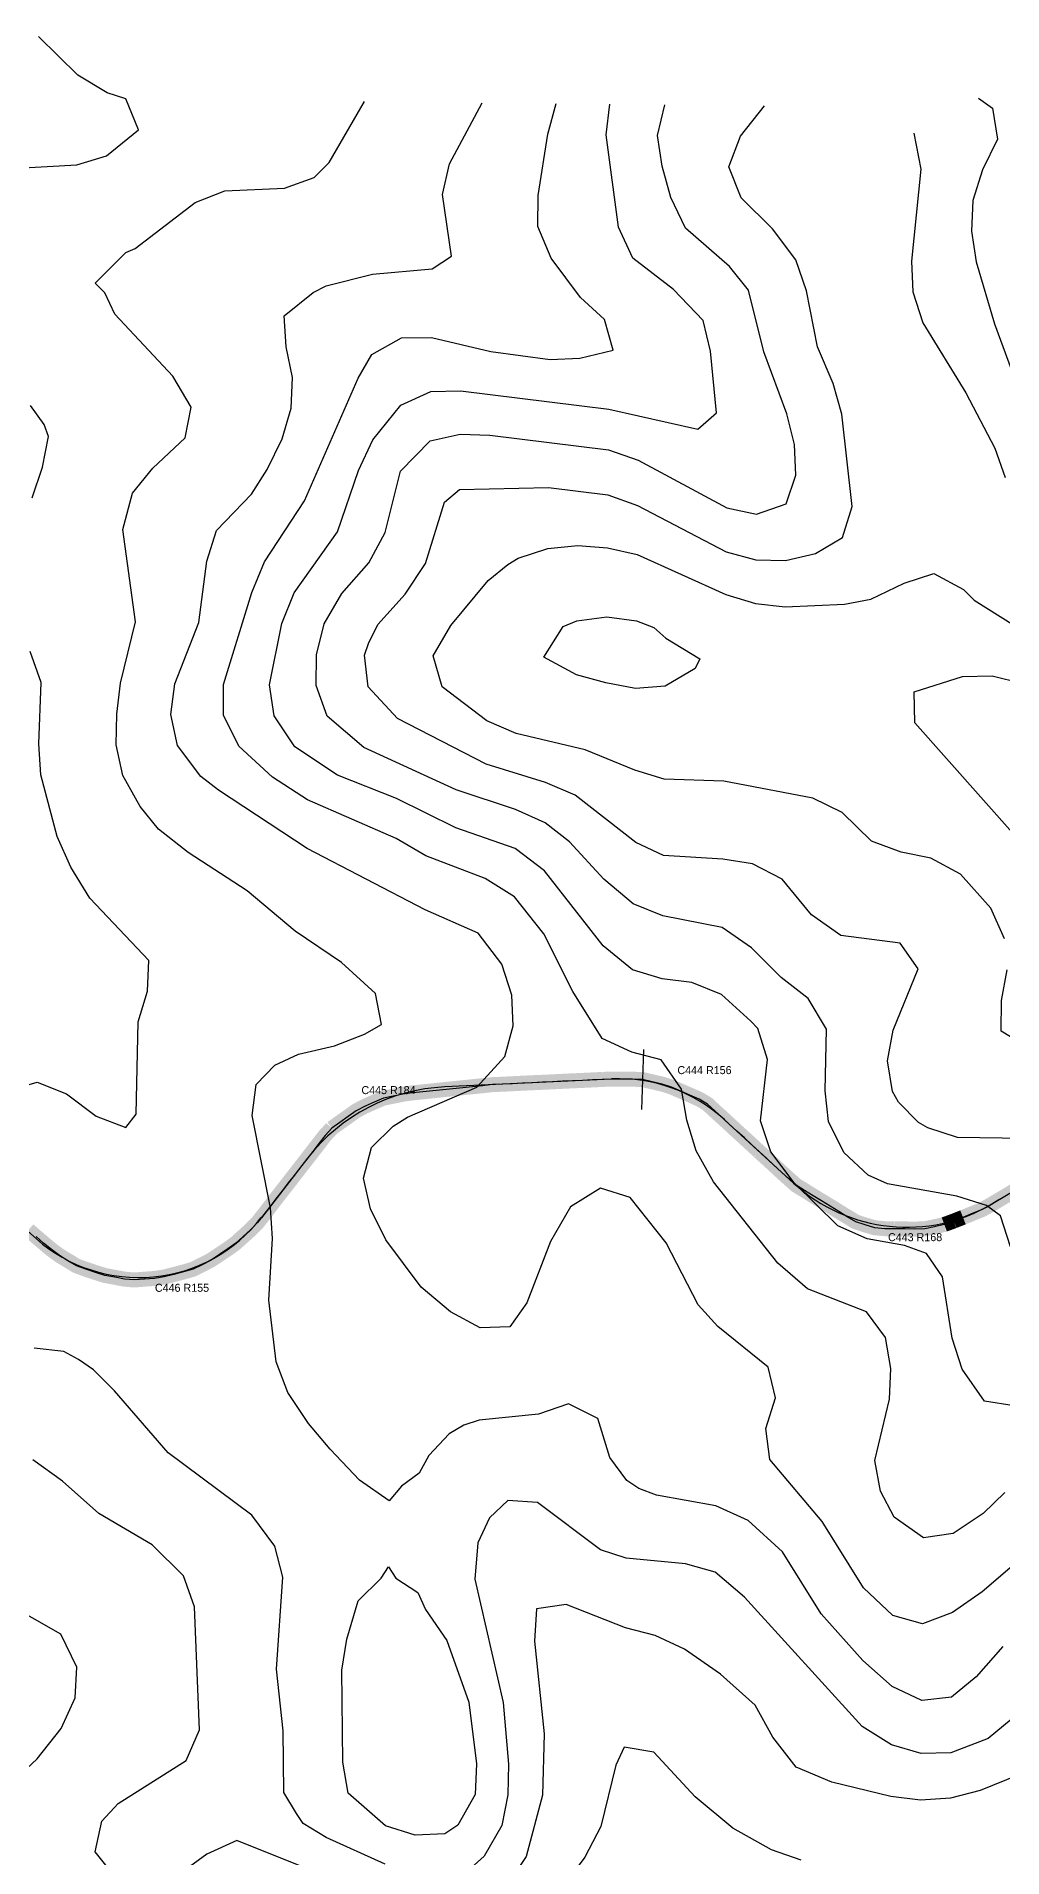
# Model space of a CAD drawing. Header units: metres. Extents: x 697254 to 930473, y 8023396 to 8227001.
# Drawn here: x 736632 to 737598, y 8195621 to 8197441 of the extents above; entities that cross this region are included whole.
import ezdxf

# ---------------------------------------------------------------- set-up
doc = ezdxf.new("R2010")
doc.units = ezdxf.units.M
for name, color, linetype in [('ALIGNMENT_FITTED', 4, 'Continuous'), ('CENTRELINE', 7, 'Continuous'), ('CHAINAGE', 7, 'Continuous'), ('CONTOUR_10M', 33, 'Continuous'), ('CONTOUR_INDEX_50M', 34, 'Continuous'), ('CURVE_LABELS', 4, 'Continuous'), ('GRADE_0-4', 3, 'Continuous'), ('GRADE_4-6', 2, 'Continuous'), ('GRADE_6-8', 30, 'Continuous')]:
    doc.layers.add(name, color=color, linetype=linetype)

msp = doc.modelspace()

# ---------------------------------------------------------------- linework, layer by layer
at = {"layer": 'ALIGNMENT_FITTED'}
for p, q in [((736632.2, 8196239.4), (736366.7, 8196473.5)), ((737834.9, 8196421), (737587.6, 8196274.5)), ((737207, 8196399.2), (737040.2, 8196391.3)), ((737388.9, 8196295.2), (737320.1, 8196358.2)), ((736903.2, 8196320.2), (736857, 8196260.6))]:
    msp.add_line(p, q, dxfattribs=at)
for centre, radius, start, end in [((737048.9, 8196207.1), 184.4, 92.7038, 142.1735), ((737214.4, 8196242.9), 156.5, 47.4784, 92.7038), ((737502.2, 8196418.7), 167.6, -132.5216, -59.3572), ((736734.6, 8196355.6), 154.9, -131.395, -37.8265)]:
    msp.add_arc(centre, radius, start, end, dxfattribs=at)
at = {"layer": 'CENTRELINE'}
msp.add_polyline3d([(737602.7, 8196283.4, 1150.7), (737594.1, 8196278.3, 1149.6), (737585.5, 8196273.2, 1148.1), (737576.7, 8196268.4, 1146.7), (737567.5, 8196264.7, 1145.7), (737558.2, 8196260.9, 1145), (737548.9, 8196257.2, 1144.2), (737539.5, 8196253.8, 1143.6), (737529.8, 8196251.5, 1143), (737520, 8196249.4, 1142.5), (737510, 8196249.2, 1142.6), (737500, 8196249.3, 1142.9), (737490, 8196249.5, 1143), (737480, 8196249.6, 1142.8), (737470.1, 8196250.5, 1142.7), (737460.5, 8196253.3, 1142.9), (737451, 8196256.4, 1142.6), (737442.5, 8196261.6, 1142.5), (737434, 8196266.8, 1142.3), (737425.5, 8196272.1, 1141.8), (737416.9, 8196277.3, 1141.3), (737408.4, 8196282.5, 1140.8), (737399.9, 8196287.8, 1140.3), (737391.4, 8196293, 1139.8), (737383.9, 8196299.7, 1139.6), (737376.5, 8196306.4, 1139.5), (737369.2, 8196313.2, 1139.4), (737361.8, 8196320, 1139.3), (737354.4, 8196326.7, 1138.9), (737347.1, 8196333.5, 1138.3), (737339.7, 8196340.3, 1137.8), (737332.3, 8196347, 1137.2), (737325, 8196353.8, 1136.5), (737317.6, 8196360.6, 1135.6), (737310.2, 8196367.3, 1134.6), (737302.9, 8196374.1, 1133.6), (737294.4, 8196379.2, 1132.5), (737285.3, 8196383.2, 1131.3), (737276.1, 8196387.2, 1129.8), (737266.9, 8196391.2, 1128.6), (737257.4, 8196394.2, 1127.5), (737247.7, 8196396.4, 1127), (737237.9, 8196398.7, 1126.6), (737227.9, 8196399, 1126.1), (737217.9, 8196399.2, 1126.5), (737207.9, 8196399.2, 1126.9), (737197.9, 8196398.8, 1127.3), (737188, 8196398.3, 1127.2), (737178, 8196397.8, 1127.2), (737168, 8196397.4, 1127.2), (737158, 8196396.9, 1126.3), (737148, 8196396.4, 1125.3), (737138, 8196395.9, 1124.3), (737128, 8196395.5, 1123.3), (737118, 8196395, 1122.4), (737108, 8196394.5, 1121.4), (737098, 8196394, 1120.6), (737088, 8196393.6, 1119.7), (737078.1, 8196392.5, 1118.8), (737068.1, 8196391.5, 1118.4), (737058.2, 8196390.5, 1118), (737048.2, 8196389.5, 1117.7), (737038.3, 8196388.5, 1117.8), (737028.3, 8196387.4, 1117.8), (737018.4, 8196386.4, 1117.9), (737008.4, 8196385.4, 1117.6), (736998.5, 8196384, 1117.3), (736988.7, 8196382, 1117.1), (736978.9, 8196380.1, 1116.9), (736969.7, 8196376.1, 1117), (736960.6, 8196372.1, 1117), (736951.8, 8196367.4, 1116.7), (736943.7, 8196361.6, 1116.2), (736935.5, 8196355.8, 1115.7), (736927.4, 8196350, 1115.4), (736920.6, 8196342.7, 1115.4), (736914.5, 8196334.8, 1115.2), (736908.4, 8196326.9, 1114.6), (736902.3, 8196319, 1113.9), (736896.1, 8196311.1, 1113.4), (736890, 8196303.2, 1112.8), (736883.9, 8196295.3, 1111.8), (736877.7, 8196287.4, 1110.9), (736871.6, 8196279.5, 1110), (736865.5, 8196271.5, 1109.4), (736859.4, 8196263.6, 1108.9), (736853.2, 8196255.7, 1108.3), (736846.2, 8196248.6, 1107.5), (736838.8, 8196241.9, 1106.6), (736831.4, 8196235.2, 1106.3), (736823.4, 8196229.3, 1106.1), (736815, 8196223.7, 1105.8), (736806.7, 8196218.2, 1105.5), (736797.8, 8196213.6, 1105.2), (736788.9, 8196209.1, 1104.7), (736779.3, 8196206.3, 1104.1), (736769.6, 8196203.8, 1104.1), (736760, 8196201.3, 1104.2), (736750.1, 8196199.8, 1104.2), (736740.1, 8196199.1, 1104.3), (736730.1, 8196198.3, 1104.3), (736720.3, 8196199.1, 1104.4), (736710.4, 8196201, 1104.6), (736700.6, 8196202.8, 1104.9), (736691.1, 8196205.8, 1105.3), (736681.6, 8196209, 1105.6), (736672.2, 8196212.4, 1106), (736663.7, 8196217.6, 1106.3), (736655.1, 8196222.8, 1106.7), (736647.1, 8196228.7, 1107.1), (736639.4, 8196235.2, 1107.5), (736631.8, 8196241.7, 1107.9)], dxfattribs=at)
at = {"layer": 'CHAINAGE'}
msp.add_line((737239, 8196428.6), (737236.9, 8196368.7), dxfattribs=at)
at = {"layer": 'CONTOUR_10M'}
for points, elevation in [([(737598, 8195832), (737571.3, 8195801.5), (737546.7, 8195781.3), (737517, 8195778), (737487.4, 8195792), (737458, 8195818), (737416.4, 8195864.7), (737377.9, 8195926.6), (737343.5, 8195957.7), (737311.2, 8195972.5), (737251.9, 8195983.1), (737234.2, 8195989.7), (737222.4, 8195997.8), (737205.3, 8196020.8), (737193.4, 8196059.7), (737163.8, 8196074.4), (737134, 8196064.3), (737074.6, 8196058.2), (737059.2, 8196053.1), (737044.7, 8196044.6), (737024.3, 8196022.7), (737014.6, 8196005.3), (736996.9, 8195992.3), (736984.6, 8195977.6), (736955.1, 8195998.3), (736925.8, 8196029.3), (736904.1, 8196054.8), (736883.5, 8196085.8), (736871.9, 8196116.6), (736864.4, 8196178.2), (736868.2, 8196239.7), (736866.2, 8196270.4), (736847.7, 8196362.9), (736851.9, 8196393.6), (736870.5, 8196413), (736894.1, 8196423.9), (736930.2, 8196432.5), (736960, 8196443.9), (736976.9, 8196453.7), (736971.2, 8196484.6), (736937.2, 8196515.7), (736890.7, 8196546.9), (736842.7, 8196587.3), (736783.8, 8196625.5), (736754.3, 8196649), (736735.7, 8196671.6), (736718.6, 8196702.5), (736712, 8196733.4), (736712.4, 8196764.1), (736716.2, 8196794.8), (736731.1, 8196856.2), (736718.5, 8196948.6), (736728.3, 8196985), (736748.6, 8197009.7), (736780.9, 8197040.1), (736786.7, 8197070.8), (736768.4, 8197101.8), (736710.6, 8197163.9), (736700.7, 8197185.1), (736690.8, 8197194.9), (736721.6, 8197225.3), (736730.9, 8197229.4), (736790.8, 8197275.5), (736820.6, 8197287.2), (736880.1, 8197289.9), (736909.9, 8197300.3), (736924.7, 8197315.3), (736960.1, 8197376.4)], 1110), ([(737607.5, 8195912.2), (737577.5, 8195886.7), (737547.6, 8195866), (737517.8, 8195854.4), (737488.2, 8195862.8), (737458.8, 8195890.7), (737417.6, 8195956.9), (737365.2, 8196019), (737361.1, 8196049.8), (737370.8, 8196080.5), (737363.6, 8196111.3), (737313.2, 8196151.7), (737293.7, 8196173.5), (737261.7, 8196235.4), (737225.5, 8196280.6), (737195.9, 8196290.2), (737166, 8196271.3), (737145.8, 8196236.7), (737122.3, 8196175.4), (737105.3, 8196151.5), (737075.6, 8196150.4), (737046, 8196166.3), (737016.6, 8196191.2), (736981.5, 8196238.4), (736966.1, 8196269.4), (736959.2, 8196300.2), (736967.1, 8196330.8), (736988.7, 8196352.1), (737003.2, 8196361.2), (737072.2, 8196391.2), (737100.3, 8196421.6), (737108.7, 8196452.3), (737107.3, 8196483.1), (737097.4, 8196513.9), (737073.5, 8196544.9), (737020.7, 8196568.5), (736902.6, 8196629.7), (736814.1, 8196687.8), (736796.5, 8196701.7), (736773.1, 8196732.7), (736766.4, 8196763.5), (736770.4, 8196794.2), (736794.6, 8196855.5), (736802.4, 8196916.9), (736812.1, 8196947.5), (736847.1, 8196983.8), (736862.7, 8197008.5), (736877.8, 8197039.1), (736886.9, 8197069.7), (736888.2, 8197100.5), (736881.9, 8197131.3), (736879.8, 8197162.1), (736908.6, 8197185.5), (736921.6, 8197192.3), (736968.2, 8197203.7), (737027.7, 8197209.2), (737047.1, 8197221.7), (737038.1, 8197283.3), (737045, 8197314), (737077.6, 8197375.2)], 1120), ([(737600, 8195985.7), (737578.4, 8195964.7), (737548.5, 8195945), (737518.7, 8195940.5), (737489.3, 8195961.3), (737475.8, 8195987.1), (737470.2, 8196017.9), (737484.8, 8196079.2), (737486, 8196109.9), (737480.7, 8196140.8), (737461.8, 8196166.3), (737402.7, 8196189.6), (737373.2, 8196215.1), (737308.9, 8196296.4), (737291.7, 8196327.3), (737282.1, 8196358.2), (737276.8, 8196389), (737256.7, 8196418.3), (737227.1, 8196426.1), (737197.5, 8196439.7), (737168.3, 8196486.6), (737139.3, 8196544.2), (737110, 8196581.3), (737080.5, 8196599.6), (737021.3, 8196622.4), (736991.8, 8196639.8), (736903.1, 8196678.4), (736868.2, 8196700.9), (736834.6, 8196732), (736819, 8196763), (736819.1, 8196793.7), (736847.4, 8196885.7), (736860.1, 8196916.3), (736900, 8196977.3), (736953.6, 8197099.7), (736967.4, 8197123.5), (736997.2, 8197140.1), (737026.9, 8197140.5), (737086.2, 8197126.5), (737145.5, 8197118.5), (737175.2, 8197119.7), (737208.7, 8197127.7), (737199.9, 8197158.6), (737175.9, 8197180.6), (737146.6, 8197219.9), (737133.2, 8197251.5), (737133.6, 8197282.3), (737143.3, 8197343.7), (737151.5, 8197374.4)], 1130), ([(737609.3, 8196072.6), (737579.6, 8196077), (737557.3, 8196109.2), (737547.5, 8196140), (737537.8, 8196201.6), (737521.8, 8196224.7), (737499.8, 8196232.8), (737462.6, 8196239.3), (737433, 8196252.4), (737389.4, 8196295.5), (737366.2, 8196326.5), (737355.7, 8196357.4), (737362.7, 8196418.8), (737353.2, 8196449.6), (737346.2, 8196457.2), (737316.8, 8196483.7), (737287.2, 8196495.6), (737257.6, 8196499.3), (737228, 8196508.4), (737198.5, 8196532.4), (737139.9, 8196607.4), (737110.5, 8196629.7), (737051.3, 8196650.4), (736992.2, 8196679.7), (736933.1, 8196702.9), (736890.6, 8196731.4), (736869.8, 8196762.4), (736865.2, 8196793.2), (736877.4, 8196854.6), (736889.9, 8196885.2), (736933, 8196946.2), (736954.1, 8197007.5), (736968.3, 8197038.1), (736996.5, 8197072.7), (737026.4, 8197086.5), (737056.1, 8197087.2), (737204.4, 8197068.8), (737293.2, 8197048.7), (737311.8, 8197065.1), (737305.9, 8197126.7), (737298.5, 8197157.5), (737268.9, 8197188.6), (737228.2, 8197219.8), (737214, 8197250.7), (737201.7, 8197343.1), (737205.3, 8197373.8)], 1140), ([(737641.9, 8196339.4), (737552.8, 8196340.8), (737523.2, 8196350.4), (737513.7, 8196355.6), (737493.8, 8196376.2), (737487.8, 8196386.7), (737482.9, 8196417.5), (737488.4, 8196448.2), (737513.4, 8196509.4), (737495.5, 8196534.9), (737436.2, 8196542.7), (737406.7, 8196563.3), (737377.4, 8196599.1), (737347.9, 8196614.2), (737318.3, 8196619.1), (737258.9, 8196622.8), (737231.4, 8196635.5), (737170.5, 8196683), (737140.9, 8196695.6), (737081.7, 8196713.8), (736993.1, 8196759.7), (736963.8, 8196791.1), (736960, 8196822.9), (736964.2, 8196834.5), (736973.3, 8196853.5), (737000.8, 8196884), (737020.9, 8196914.5), (737040.1, 8196975.8), (737055, 8196988.5), (737144.1, 8196990.6), (737203.4, 8196983.1), (737233, 8196972.5), (737321.6, 8196926.3), (737351.2, 8196918.2), (737380.9, 8196917.6), (737410.7, 8196924.7), (737437.8, 8196940.7), (737447.3, 8196971.4), (737437.2, 8197063.7), (737428.3, 8197094.6), (737412.9, 8197131), (737401.7, 8197187.1), (737391.3, 8197218), (737367.7, 8197249), (737336.4, 8197280.1), (737324.3, 8197311), (737336, 8197341.6), (737359.7, 8197372.1)], 1160), ([(737509.2, 8197344.7), (737516, 8197308.9), (737506.6, 8197216.7), (737508.1, 8197186), (737518.2, 8197155.1), (737560.9, 8197085.2), (737590, 8197029.9), (737600.5, 8197000.5)], 1160), ([(737103.4, 8196913.6), (737113.6, 8196919.9), (737143.4, 8196929.4), (737173.2, 8196932.4), (737202.8, 8196930.3), (737232.5, 8196923.4), (737321.1, 8196883.5), (737350.7, 8196874.5), (737380.4, 8196871.2), (737439.8, 8196873.9), (737466, 8196878.9), (737499.4, 8196895), (737529.2, 8196904.6), (737558.8, 8196888.7), (737569.4, 8196877.8), (737647.2, 8196829)], 1170), ([(737599.8, 8196539.2), (737586.1, 8196570.1), (737555.7, 8196604.1), (737526.1, 8196620.1), (737496.5, 8196626), (737466.9, 8196637), (737437.5, 8196665.5), (737408, 8196679.9), (737319.1, 8196696.9), (737259.7, 8196699.1), (737230.1, 8196708), (737180.7, 8196728.3), (737111.7, 8196744.7), (737082.2, 8196757.2), (737037.8, 8196791.3), (737028.6, 8196822.2), (737046.3, 8196852.7), (737083.7, 8196897.5), (737103.4, 8196913.6)], 1170), ([(737158.6, 8196851.5), (737172.4, 8196857.2), (737202.1, 8196861.4), (737231.8, 8196857.3), (737249.3, 8196850.5), (737261.3, 8196839.8), (737295.1, 8196819.3), (737290.6, 8196809.7), (737260.7, 8196791.8), (737231, 8196789.7), (737201.4, 8196795.1), (737171.8, 8196803.3), (737139.3, 8196821), (737158.6, 8196851.5)], 1180), ([(737509.5, 8196786.2), (737557.8, 8196801.5), (737587.5, 8196802.3), (737617.1, 8196795), (737646.7, 8196778), (737705.6, 8196734.1), (737764.6, 8196700.8), (737790.6, 8196690.9), (737841.7, 8196659.6), (737818.2, 8196629.1), (737793.4, 8196620.4), (737733.7, 8196590.4), (737703.9, 8196582.5), (737674.2, 8196584.3), (737644.8, 8196603.7), (737510.2, 8196755.4), (737509.5, 8196786.2)], 1180), ([(737613.2, 8196436.7), (737596.5, 8196447), (737596.6, 8196477.7), (737602.3, 8196508.4)], 1170), ([(736713.2, 8195598.6), (736690.9, 8195626.6), (736697.7, 8195657.3), (736714, 8195675), (736781.8, 8195717.9), (736795.3, 8195748.5), (736790.1, 8195871.5), (736779.2, 8195902.4), (736748, 8195933.5), (736694.4, 8195964.8), (736658.2, 8195997.2), (736628.7, 8196018.5)], 1090), ([(736976.6, 8195900.2), (736983.9, 8195911.7), (736991.5, 8195900.1), (737013.3, 8195886), (737021.1, 8195869), (737042.5, 8195837.9), (737064.5, 8195776.3), (737072.1, 8195714.7), (737070.7, 8195684), (737053.2, 8195653.4), (737040.4, 8195644.5), (737010.7, 8195643.4), (736981.1, 8195652.6), (736943.8, 8195685.3), (736938.3, 8195716.2), (736937.5, 8195808.4), (736942.3, 8195839.1), (736953.8, 8195877.5), (736976.6, 8195900.2)], 1110), ([(736600.2, 8195689.1), (736632.8, 8195719.5), (736657, 8195750), (736671, 8195780.6), (736672.6, 8195811.3), (736656.5, 8195844.1), (736567.9, 8195894.5)], 1080), ([(737664.9, 8195724.2), (737575.4, 8195687.8), (737545.6, 8195680.4), (737515.9, 8195678.3), (737486.2, 8195682), (737427, 8195696.2), (737391.6, 8195711.2), (737368.1, 8195741.4), (737350.5, 8195773.2), (737315.8, 8195804.3), (737280, 8195829.4), (737250.4, 8195842.9), (737220.8, 8195850.7), (737161.7, 8195874), (737131.9, 8195869.4), (737129.9, 8195837.1), (737139.6, 8195744.7), (737137.8, 8195683.2), (737121.5, 8195621.9), (737099.1, 8195587.5)], 1090), ([(737396.4, 8195618.3), (737366.9, 8195628.6), (737328.3, 8195650.4), (737290.4, 8195681.6), (737249.1, 8195726.4), (737219.5, 8195731.3), (737211.3, 8195713.2), (737196.4, 8195651.8), (737180.2, 8195621.3), (737128.5, 8195551.9)], 1080), ([(736980.3, 8195578.8), (736832.4, 8195638), (736802.6, 8195624.4), (736772.7, 8195602.8)], 1090)]:
    msp.add_lwpolyline(points, dxfattribs=dict(at, elevation=elevation))
at = {"layer": 'CONTOUR_INDEX_50M'}
for points, elevation in [([(736523.9, 8197304.9), (736672.4, 8197313), (736702.2, 8197322.1), (736734.1, 8197348.1), (736721.4, 8197379), (736702.9, 8197385.1), (736673.4, 8197402.8), (736634.3, 8197441.5)], 1100), ([(737605.8, 8196231.6), (737595.8, 8196262.5), (737581.8, 8196272.9), (737552.2, 8196282), (737482.7, 8196294.5), (737463.3, 8196303.1), (737439.1, 8196325.7), (737423.8, 8196356.6), (737420.4, 8196387.4), (737421.7, 8196448.9), (737403.6, 8196479.8), (737376.4, 8196500.7), (737347, 8196530.3), (737317.5, 8196550.7), (737258.2, 8196562.3), (737228.7, 8196574.5), (737199.2, 8196598.9), (737165.1, 8196636.2), (737140.5, 8196655.2), (737110.9, 8196668.5), (737051.7, 8196688.3), (736959.5, 8196730.7), (736922.7, 8196761.8), (736911.9, 8196792.7), (736912.2, 8196823.4), (736919.8, 8196854.1), (736937.5, 8196884.7), (736964.3, 8196915.1), (736980.7, 8196945.7), (736996.2, 8197007), (737025.8, 8197037.1), (737055.6, 8197044), (737085.3, 8197042.9), (737203.9, 8197028.2), (737233.5, 8197017.9), (737322.1, 8196970.3), (737351.7, 8196964), (737381.5, 8196974.3), (737391.1, 8197002.7), (737389.8, 8197033.5), (737382, 8197064.3), (737359, 8197126.1), (737343.9, 8197187.8), (737324.7, 8197211.4), (737281, 8197249.9), (737266.1, 8197280.3), (737257.4, 8197311.7), (737253, 8197342.5), (737260.1, 8197373.2)], 1150), ([(737573.8, 8197379.8), (737587.7, 8197369.6), (737592.7, 8197338.8), (737577.8, 8197308.2), (737567.9, 8197277.6), (737566.8, 8197246.8), (737571.5, 8197216), (737589.8, 8197154.3), (737635, 8197030.8)], 1150), ([(736627.9, 8196980.3), (736638.4, 8197010.9), (736644.3, 8197041.6), (736639.9, 8197053.6), (736626.1, 8197072.6)], 1100), ([(736573.2, 8196378.6), (736632.8, 8196396), (736662.4, 8196384.3), (736691.8, 8196362), (736721.4, 8196350.8), (736732, 8196364.2), (736733.7, 8196456.4), (736743.3, 8196487), (736744.5, 8196517.8), (736685.6, 8196579.9), (736666.7, 8196610.9), (736653, 8196641.8), (736636.5, 8196703.4), (736634.6, 8196734.2), (736637, 8196795.7), (736626, 8196826.6)], 1100), ([(736980.7, 8195614.3), (736921.6, 8195641), (736898.6, 8195655.1), (736892.1, 8195664.8), (736879.5, 8195686), (736878.9, 8195747.6), (736872.1, 8195809.1), (736878.5, 8195901.3), (736870.6, 8195932.1), (736847.6, 8195963.1), (736763.9, 8196025.6), (736710.1, 8196087.6), (736689.1, 8196108.5), (736674.1, 8196118.8), (736659.6, 8196126.9), (736629.9, 8196130.2)], 1100), ([(737665.8, 8195808), (737583.3, 8195739.9), (737546.1, 8195725.6), (737516.4, 8195724.8), (737486.8, 8195733.7), (737457.3, 8195751.9), (737339.9, 8195881.3), (737310.5, 8195906.1), (737280.9, 8195914.5), (737221.6, 8195920.3), (737195.9, 8195928.6), (737133.1, 8195976), (737103.4, 8195977.7), (737085, 8195960.6), (737073.2, 8195935.4), (737070.2, 8195899.2), (737098.7, 8195775.9), (737104, 8195714.4), (737103.4, 8195683.6), (737097.3, 8195652.9), (737079.5, 8195622.4), (737069.7, 8195613.2)], 1100)]:
    msp.add_lwpolyline(points, dxfattribs=dict(at, elevation=elevation))
at = {"layer": 'GRADE_0-4', "const_width": 15}
for points in [[(737028.3, 8196387.4), (737018.4, 8196386.4), (737008.4, 8196385.4), (736998.5, 8196384), (736988.7, 8196382), (736978.9, 8196380.1), (736969.7, 8196376.1), (736960.6, 8196372.1), (736951.8, 8196367.4), (736943.7, 8196361.6), (736935.5, 8196355.8), (736927.4, 8196350)], [(737490, 8196249.5), (737480, 8196249.6), (737470.1, 8196250.5), (737460.5, 8196253.3), (737451, 8196256.4), (737442.5, 8196261.6), (737434, 8196266.8), (737425.5, 8196272.1), (737416.9, 8196277.3), (737408.4, 8196282.5), (737399.9, 8196287.8), (737391.4, 8196293), (737383.9, 8196299.7)], [(736815, 8196223.7), (736806.7, 8196218.2), (736797.8, 8196213.6), (736788.9, 8196209.1), (736779.3, 8196206.3), (736769.6, 8196203.8), (736760, 8196201.3), (736750.1, 8196199.8), (736740.1, 8196199.1), (736730.1, 8196198.3), (736720.3, 8196199.1), (736710.4, 8196201), (736700.6, 8196202.8), (736691.1, 8196205.8), (736681.6, 8196209), (736672.2, 8196212.4), (736663.7, 8196217.6), (736655.1, 8196222.8), (736647.1, 8196228.7), (736639.4, 8196235.2), (736631.8, 8196241.7), (736624.2, 8196248.2)]]:
    msp.add_lwpolyline(points, dxfattribs=at)
at = {"layer": 'GRADE_4-6', "const_width": 15}
for points in [[(737197.9, 8196398.8), (737188, 8196398.3), (737178, 8196397.8), (737168, 8196397.4), (737158, 8196396.9), (737148, 8196396.4), (737138, 8196395.9), (737128, 8196395.5), (737118, 8196395), (737108, 8196394.5), (737098, 8196394), (737088, 8196393.6), (737078.1, 8196392.5), (737068.1, 8196391.5), (737058.2, 8196390.5), (737048.2, 8196389.5), (737038.3, 8196388.5), (737028.3, 8196387.4)], [(737276.1, 8196387.2), (737266.9, 8196391.2), (737257.4, 8196394.2), (737247.7, 8196396.4), (737237.9, 8196398.7)], [(736927.4, 8196350), (736920.6, 8196342.7), (736914.5, 8196334.8), (736908.4, 8196326.9), (736902.3, 8196319), (736896.1, 8196311.1), (736890, 8196303.2), (736883.9, 8196295.3), (736877.7, 8196287.4), (736871.6, 8196279.5), (736865.5, 8196271.5), (736859.4, 8196263.6), (736853.2, 8196255.7), (736846.2, 8196248.6), (736838.8, 8196241.9), (736831.4, 8196235.2), (736823.4, 8196229.3), (736815, 8196223.7)], [(737383.9, 8196299.7), (737376.5, 8196306.4), (737369.2, 8196313.2), (737361.8, 8196320), (737354.4, 8196326.7)], [(737558.2, 8196260.9), (737548.9, 8196257.2)], [(737539.5, 8196253.8), (737529.8, 8196251.5), (737520, 8196249.4), (737510, 8196249.2), (737500, 8196249.3), (737490, 8196249.5)]]:
    msp.add_lwpolyline(points, dxfattribs=at)
at = {"layer": 'GRADE_6-8', "const_width": 15}
for points in [[(737237.9, 8196398.7), (737227.9, 8196399), (737217.9, 8196399.2), (737207.9, 8196399.2), (737197.9, 8196398.8)], [(737354.4, 8196326.7), (737347.1, 8196333.5), (737339.7, 8196340.3), (737332.3, 8196347), (737325, 8196353.8), (737317.6, 8196360.6), (737310.2, 8196367.3), (737302.9, 8196374.1), (737294.4, 8196379.2), (737285.3, 8196383.2), (737276.1, 8196387.2)], [(737637.1, 8196303.8), (737628.5, 8196298.7), (737619.9, 8196293.6), (737611.3, 8196288.5), (737602.7, 8196283.4), (737594.1, 8196278.3), (737585.5, 8196273.2), (737576.7, 8196268.4), (737567.5, 8196264.7), (737558.2, 8196260.9)], [(737548.9, 8196257.2), (737539.5, 8196253.8)]]:
    msp.add_lwpolyline(points, dxfattribs=at)

# ---------------------------------------------------------------- texts
at = {"layer": 'CURVE_LABELS'}
for s, p in [('C444 R156', (737272.8, 8196404.1)), ('C445 R184', (736957, 8196384.1)), ('C443 R168', (737483.3, 8196237.1)), ('C446 R155', (736750.6, 8196186.5))]:
    msp.add_text(s, height=8, dxfattribs=at).set_placement(p)

doc.saveas('drawing.dxf')
